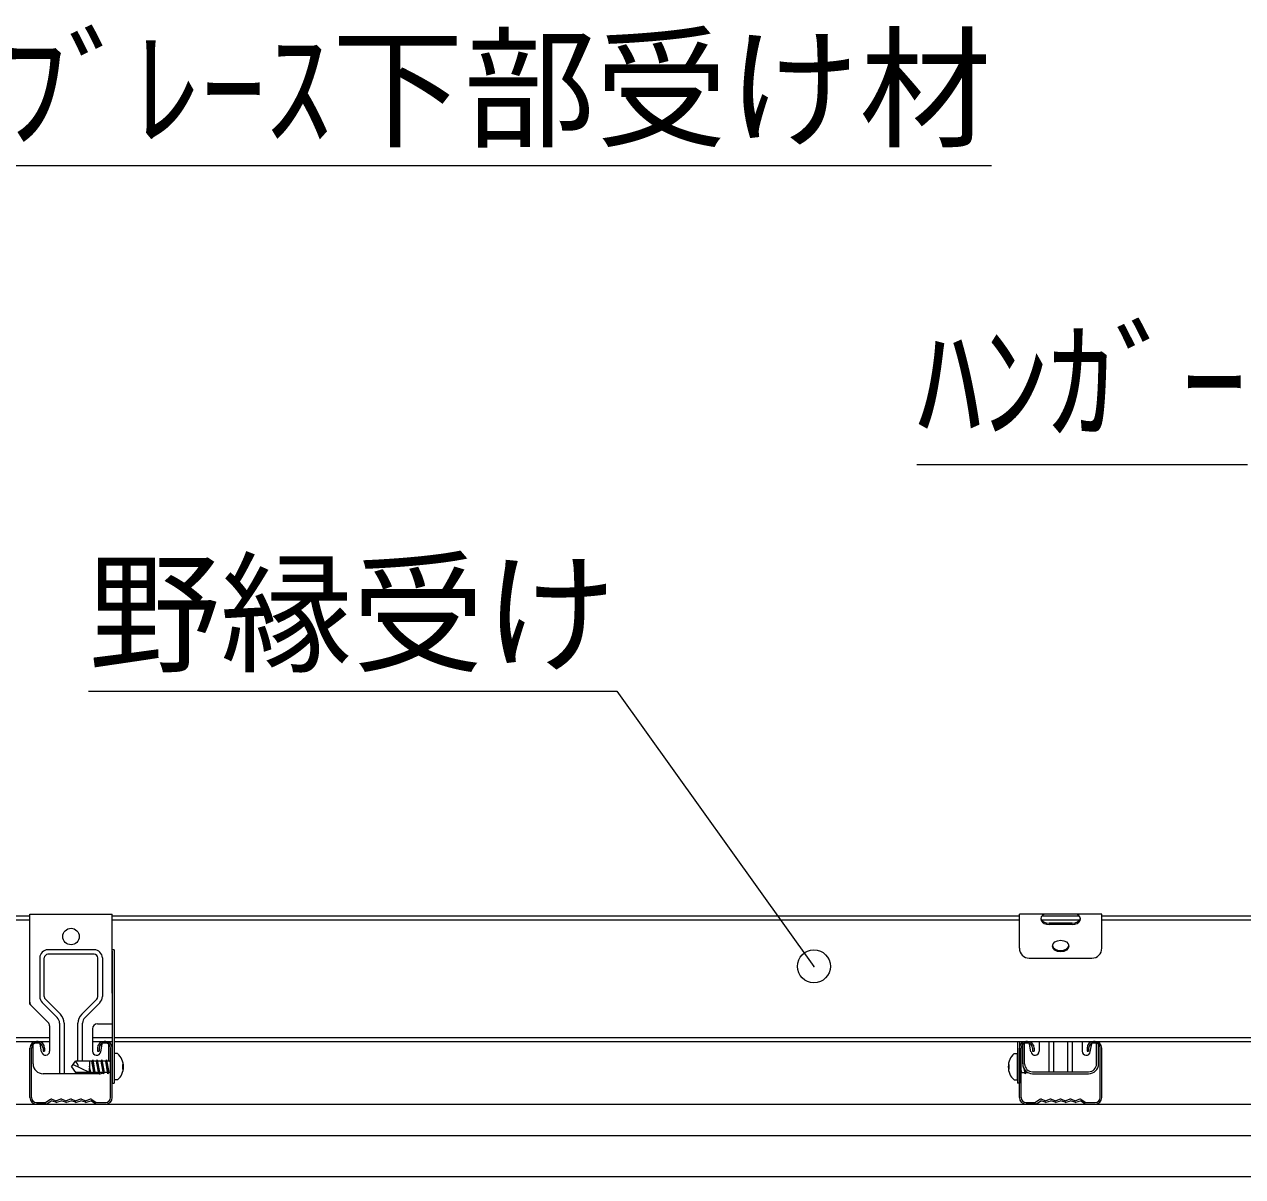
# Model space of a CAD drawing. Units: millimetres, scale not verified. Extents: x -1948 to 1948, y -1375 to 1375.
# Drawn here: x 1455.5 to 1640.2, y 610.5 to 785.1 of the extents above; entities that cross this region are included whole.
import ezdxf
from ezdxf.enums import TextEntityAlignment as Align

# ---------------------------------------------------------------- set-up
doc = ezdxf.new("R2010")
doc.units = ezdxf.units.MM
doc.header["$LTSCALE"] = 10
doc.header["$PDMODE"] = 32
doc.header["$PDSIZE"] = 5
for name, color, linetype, lineweight in [('1-4_野縁受け', 7, 'Continuous', 18), ('1-5_クリップ', 4, 'Continuous', 18), ('1-6_野縁', 6, 'Continuous', 18), ('1-7_石膏ボード', 5, 'Continuous', 18), ('1-8_文字', 4, 'Continuous', 18), ('1-9_ﾌﾞﾚｰｽ下部受け材', 7, 'Continuous', 18), ('1-C_ねじ', 4, 'Continuous', 18)]:
    doc.layers.add(name, color=color, linetype=linetype, lineweight=lineweight)
doc.styles.add('ＭＳ ゴシック', font='')
doc.styles.get('ＭＳ ゴシック').set_extended_font_data('MS Gothic')

msp = doc.modelspace()

# ---------------------------------------------------------------- linework, layer by layer
at = {"layer": '1-4_野縁受け', "color": 4}
for p, q in [((1456.34, 649.97), (1318.84, 649.97)), ((1456.34, 649.37), (1318.84, 649.37)), ((1606.34, 649.97), (1468.84, 649.97)), ((1606.34, 649.37), (1468.84, 649.37)), ((1615.46, 649.37), (1609.73, 649.37)), ((1615.45, 649.97), (1609.74, 649.97)), ((1681.34, 649.97), (1618.84, 649.97)), ((1681.34, 649.37), (1618.84, 649.37)), ((1330.64, 631.57), (1459.34, 631.57)), ((1465.84, 631.57), (1468.84, 631.57)), ((1469.14, 631.57), (1681.34, 631.57)), ((1330.64, 630.97), (1459.34, 630.97)), ((1465.84, 630.97), (1468.84, 630.97)), ((1469.14, 630.97), (1681.34, 630.97))]:
    msp.add_line(p, q, dxfattribs=at)
at = {"layer": '1-5_クリップ'}
for p, q in [((1456.34, 650.27), (1458.09, 650.27)), ((1456.34, 636.62), (1456.34, 650.27)), ((1456.34, 650.27), (1468.84, 650.27)), ((1467.09, 650.27), (1468.84, 650.27)), ((1468.84, 638.29), (1468.84, 650.27)), ((1608.09, 650.27), (1606.34, 650.27)), ((1606.34, 645.09), (1606.34, 650.27)), ((1618.84, 650.27), (1606.34, 650.27)), ((1618.84, 650.27), (1617.09, 650.27)), ((1618.84, 645.09), (1618.84, 650.27)), ((1614.34, 648.89), (1610.84, 648.89)), ((1614.34, 648.68), (1610.84, 648.68)), ((1466.09, 644.87), (1459.09, 644.87)), ((1469.14, 644.87), (1468.84, 644.87)), ((1469.14, 644.87), (1468.84, 644.87)), ((1469.14, 644.87), (1468.84, 644.87)), ((1468.84, 644.67), (1468.84, 624.62)), ((1469.14, 644.87), (1469.14, 624.62)), ((1457.84, 643.62), (1457.84, 637.76)), ((1458.54, 637.76), (1458.54, 643.62)), ((1466.09, 644.17), (1459.09, 644.17)), ((1466.64, 637.76), (1466.64, 643.62)), ((1467.34, 643.62), (1467.34, 637.76)), ((1607.84, 643.59), (1617.34, 643.59)), ((1460.97, 635.1), (1458.71, 637.37)), ((1464.22, 635.1), (1466.48, 637.37)), ((1459.12, 633.84), (1456.34, 636.62)), ((1460.48, 634.61), (1458.21, 636.87)), ((1464.71, 634.61), (1466.98, 636.87)), ((1460.84, 633.72), (1460.84, 626.07)), ((1461.54, 633.72), (1461.54, 626.07)), ((1463.64, 627.97), (1463.64, 633.72)), ((1464.34, 627.97), (1464.34, 633.72)), ((1466.59, 633.62), (1468.84, 633.62)), ((1459.34, 633.31), (1459.34, 629.62)), ((1465.84, 632.87), (1465.84, 629.62)), ((1456.84, 627.57), (1456.84, 630.87)), ((1468.34, 627.97), (1468.34, 630.87)), ((1606.04, 630.97), (1606.04, 624.62)), ((1606.34, 630.97), (1606.34, 624.62)), ((1606.84, 627.57), (1606.84, 630.87)), ((1607.14, 627.57), (1607.14, 630.87)), ((1609.34, 630.97), (1609.34, 629.62)), ((1610.84, 626.37), (1610.84, 630.97)), ((1611.54, 626.37), (1611.54, 630.97)), ((1613.64, 630.97), (1613.64, 626.37)), ((1614.34, 630.97), (1614.34, 626.37)), ((1615.84, 630.97), (1615.84, 629.62)), ((1618.04, 627.57), (1618.04, 630.87)), ((1618.34, 627.57), (1618.34, 630.87)), ((1459.34, 629.62), (1459.34, 629.49)), ((1465.84, 629.62), (1465.84, 629.49)), ((1609.34, 629.62), (1609.34, 629.49)), ((1615.84, 629.62), (1615.84, 629.49)), ((1466.84, 626.07), (1458.34, 626.07)), ((1463.64, 626.07), (1463.64, 626.27)), ((1464.34, 626.07), (1464.34, 626.27)), ((1608.34, 626.37), (1616.84, 626.37)), ((1608.34, 626.07), (1616.84, 626.07)), ((1468.84, 624.62), (1469.14, 624.62)), ((1606.34, 624.62), (1606.04, 624.62))]:
    msp.add_line(p, q, dxfattribs=at)
for points in [[(1458.1, 629.39), (1457.84, 630.87), (1456.84, 630.87)], [(1467.08, 629.39), (1467.35, 630.87), (1468.34, 630.87)], [(1608.1, 629.39), (1607.84, 630.87), (1606.84, 630.87)], [(1617.08, 629.39), (1617.35, 630.87), (1618.34, 630.87)]]:
    msp.add_lwpolyline(points, dxfattribs=at)
msp.add_circle((1462.59, 646.87), 1.25, dxfattribs=at)
for centre, radius, start, end in [((1459.09, 643.62), 1.25, 90, 180), ((1466.09, 643.62), 1.25, 0, 90), ((1607.84, 645.09), 1.5, 180, 270), ((1617.34, 645.09), 1.5, 270, 0), ((1459.09, 643.62), 0.55, 90, 180), ((1466.09, 643.62), 0.55, 0, 90), ((1459.09, 637.76), 1.25, 180, 225), ((1459.09, 637.76), 0.55, 180, 225), ((1466.09, 637.76), 0.55, 315, 0), ((1466.09, 637.76), 1.25, 315, 0), ((1457.09, 636.93), 0.75, 180, 225), ((1458.59, 633.31), 0.75, 0, 45), ((1459.59, 633.72), 1.25, 0, 45), ((1459.59, 633.72), 1.95, 0, 45), ((1465.59, 633.72), 1.95, 135, 180), ((1465.59, 633.72), 1.25, 135, 180), ((1466.59, 632.87), 0.75, 90, 180), ((1458.72, 629.49), 0.625, 190, 0), ((1466.47, 629.49), 0.625, 180, 350), ((1608.72, 629.49), 0.625, 190, 0), ((1616.47, 629.49), 0.625, 180, 350), ((1458.34, 627.57), 1.5, 180, 270), ((1466.84, 627.57), 1.5, 270, 294.6193), ((1608.34, 627.57), 1.5, 180, 270), ((1608.34, 627.57), 1.2, 180, 270), ((1616.84, 627.57), 1.5, 270, 0), ((1616.84, 627.57), 1.2, 270, 0)]:
    msp.add_arc(centre, radius, start, end, dxfattribs=at)
for centre, start_param, end_param in [((1610.84, 649.56), 2.19223, 4.712389), ((1614.34, 649.56), 4.712389, 7.232548), ((1610.84, 649.76), 3.257997, 4.712389), ((1614.34, 649.76), 4.712389, 6.166781), ((1612.59, 645.63), 3.257997, 6.166781)]:
    msp.add_ellipse(centre, major_axis=(1.25, 0), ratio=0.7, start_param=start_param, end_param=end_param, dxfattribs=at)
msp.add_ellipse((1612.59, 645.43), major_axis=(1.25, 0), ratio=0.7, dxfattribs=at)
at = {"layer": '1-6_野縁'}
for p, q in [((1456.34, 622.47), (1456.34, 629.97)), ((1456.59, 622.47), (1456.59, 629.97)), ((1457.59, 630.97), (1457.34, 630.97)), ((1457.59, 630.72), (1457.34, 630.72)), ((1458.34, 629.97), (1458.34, 629.47)), ((1458.59, 629.97), (1458.59, 629.47)), ((1466.59, 629.97), (1466.59, 629.47)), ((1466.84, 629.97), (1466.84, 629.47)), ((1467.84, 630.97), (1467.59, 630.97)), ((1467.84, 630.72), (1467.59, 630.72)), ((1468.59, 622.47), (1468.59, 629.97)), ((1468.84, 622.47), (1468.84, 629.97)), ((1606.34, 622.47), (1606.34, 629.97)), ((1606.59, 622.47), (1606.59, 629.97)), ((1607.59, 630.97), (1607.34, 630.97)), ((1607.59, 630.72), (1607.34, 630.72)), ((1608.34, 629.97), (1608.34, 629.47)), ((1608.59, 629.97), (1608.59, 629.47)), ((1616.59, 629.97), (1616.59, 629.47)), ((1616.84, 629.97), (1616.84, 629.47)), ((1617.84, 630.97), (1617.59, 630.97)), ((1617.84, 630.72), (1617.59, 630.72)), ((1618.59, 622.47), (1618.59, 629.97)), ((1618.84, 622.47), (1618.84, 629.97)), ((1458.34, 629.47), (1458.59, 629.47)), ((1466.59, 629.47), (1466.84, 629.47)), ((1608.34, 629.47), (1608.59, 629.47)), ((1616.59, 629.47), (1616.84, 629.47)), ((1457.34, 621.72), (1458.77, 621.72)), ((1458.77, 621.47), (1457.34, 621.47)), ((1459.46, 622.18), (1458.77, 621.72)), ((1458.91, 621.51), (1459.59, 621.97)), ((1460.27, 621.75), (1459.59, 621.97)), ((1459.67, 622.21), (1460.34, 621.98)), ((1461.02, 622.21), (1460.34, 621.98)), ((1460.42, 621.75), (1461.09, 621.97)), ((1461.77, 621.75), (1461.09, 621.97)), ((1461.17, 622.21), (1461.84, 621.98)), ((1462.52, 622.21), (1461.84, 621.98)), ((1461.92, 621.75), (1462.59, 621.97)), ((1463.27, 621.75), (1462.59, 621.97)), ((1462.67, 622.21), (1463.34, 621.98)), ((1464.02, 622.21), (1463.34, 621.98)), ((1463.42, 621.75), (1464.09, 621.97)), ((1464.77, 621.75), (1464.09, 621.97)), ((1464.17, 622.21), (1464.84, 621.98)), ((1465.52, 622.21), (1464.84, 621.98)), ((1464.92, 621.75), (1465.59, 621.97)), ((1466.28, 621.51), (1465.59, 621.97)), ((1465.73, 622.18), (1466.42, 621.72)), ((1466.42, 621.72), (1467.84, 621.72)), ((1466.42, 621.72), (1467.84, 621.72)), ((1466.42, 621.47), (1467.84, 621.47)), ((1607.34, 621.72), (1608.77, 621.72)), ((1608.77, 621.47), (1607.34, 621.47)), ((1609.46, 622.18), (1608.77, 621.72)), ((1608.91, 621.51), (1609.59, 621.97)), ((1610.27, 621.75), (1609.59, 621.97)), ((1609.67, 622.21), (1610.34, 621.98)), ((1611.02, 622.21), (1610.34, 621.98)), ((1610.42, 621.75), (1611.09, 621.97)), ((1611.77, 621.75), (1611.09, 621.97)), ((1611.17, 622.21), (1611.84, 621.98)), ((1612.52, 622.21), (1611.84, 621.98)), ((1611.92, 621.75), (1612.59, 621.97)), ((1613.27, 621.75), (1612.59, 621.97)), ((1612.67, 622.21), (1613.34, 621.98)), ((1614.02, 622.21), (1613.34, 621.98)), ((1613.42, 621.75), (1614.09, 621.97)), ((1614.77, 621.75), (1614.09, 621.97)), ((1614.17, 622.21), (1614.84, 621.98)), ((1615.52, 622.21), (1614.84, 621.98)), ((1614.92, 621.75), (1615.59, 621.97)), ((1616.28, 621.51), (1615.59, 621.97)), ((1615.73, 622.18), (1616.42, 621.72)), ((1616.42, 621.72), (1617.84, 621.72)), ((1616.42, 621.72), (1617.84, 621.72)), ((1616.42, 621.47), (1617.84, 621.47))]:
    msp.add_line(p, q, dxfattribs=at)
for centre, radius, start, end in [((1457.34, 629.97), 1, 90, 180), ((1457.34, 629.97), 0.75, 90, 180), ((1457.59, 629.97), 1, 0, 90), ((1457.59, 629.97), 0.75, 0, 90), ((1467.59, 629.97), 1, 90, 180), ((1467.59, 629.97), 0.75, 90, 180), ((1467.84, 629.97), 1, 0, 90), ((1467.84, 629.97), 0.75, 0, 90), ((1607.34, 629.97), 1, 90, 180), ((1607.34, 629.97), 0.75, 90, 180), ((1607.59, 629.97), 1, 0, 90), ((1607.59, 629.97), 0.75, 0, 90), ((1617.59, 629.97), 1, 90, 180), ((1617.59, 629.97), 0.75, 90, 180), ((1617.84, 629.97), 1, 0, 90), ((1617.84, 629.97), 0.75, 0, 90), ((1457.34, 622.47), 1, 180, 270), ((1457.34, 622.47), 0.75, 180, 270), ((1467.84, 622.47), 1, 270, 0), ((1467.84, 622.47), 0.75, 270, 0), ((1607.34, 622.47), 1, 180, 270), ((1607.34, 622.47), 0.75, 180, 270), ((1617.84, 622.47), 1, 270, 0), ((1617.84, 622.47), 0.75, 270, 0), ((1458.77, 621.72), 0.25, 270, 303.6901), ((1459.59, 621.97), 0.25, 71.565, 123.6901), ((1460.34, 621.98), 0.25, 251.5651, 288.435), ((1461.09, 621.97), 0.25, 71.565, 108.435), ((1461.84, 621.98), 0.25, 251.5651, 288.435), ((1462.59, 621.97), 0.25, 71.565, 108.435), ((1463.34, 621.98), 0.25, 251.5651, 288.435), ((1464.09, 621.97), 0.25, 71.565, 108.435), ((1464.84, 621.98), 0.25, 251.5651, 288.435), ((1465.59, 621.97), 0.25, 56.3099, 108.435), ((1466.42, 621.72), 0.25, 236.3099, 270), ((1608.77, 621.72), 0.25, 270, 303.6901), ((1609.59, 621.97), 0.25, 71.565, 123.6901), ((1610.34, 621.98), 0.25, 251.5651, 288.435), ((1611.09, 621.97), 0.25, 71.565, 108.435), ((1611.84, 621.98), 0.25, 251.5651, 288.435), ((1612.59, 621.97), 0.25, 71.565, 108.435), ((1613.34, 621.98), 0.25, 251.5651, 288.435), ((1614.09, 621.97), 0.25, 71.565, 108.435), ((1614.84, 621.98), 0.25, 251.5651, 288.435), ((1615.59, 621.97), 0.25, 56.3099, 108.435), ((1616.42, 621.72), 0.25, 236.3099, 270)]:
    msp.add_arc(centre, radius, start, end, dxfattribs=at)
at = {"layer": '1-7_石膏ボード', "color": 3}
for p, q in [((750.09, 621.47), (1725.09, 621.47)), ((750.09, 616.72), (1725.09, 616.72)), ((750.09, 610.47), (1725.09, 610.47))]:
    msp.add_line(p, q, dxfattribs=at)
at = {"layer": '1-8_文字'}
for p, q in [((1590.81, 718.44), (1640.93, 718.44)), ((1465.23, 684.07), (1545.31, 684.07))]:
    msp.add_line(p, q, dxfattribs=at)
msp.add_lwpolyline([(1602.12, 763.69), (1452.12, 763.69), (1251.24, 668.97)], dxfattribs=at)
at = {"layer": '1-9_ﾌﾞﾚｰｽ下部受け材', "color": 4}
msp.add_line((1545.31, 684.07), (1575.2, 642.35), dxfattribs=at)
msp.add_point((1575.2, 642.35), dxfattribs=at)
at = {"layer": '1-C_ねじ'}
for p, q in [((1462.64, 627.12), (1463.24, 627.97)), ((1465.74, 627.97), (1463.24, 627.97)), ((1465.39, 627.97), (1465.39, 626.07)), ((1466.09, 626.07), (1465.92, 628.17)), ((1466.44, 627.97), (1465.96, 627.97)), ((1466.79, 626.07), (1466.62, 628.17)), ((1467.14, 627.97), (1466.66, 627.97)), ((1467.49, 626.07), (1467.32, 628.17)), ((1467.84, 627.97), (1467.36, 627.97)), ((1468.19, 626.07), (1468.02, 628.17)), ((1468.54, 627.97), (1468.06, 627.97)), ((1468.54, 627.97), (1468.59, 628.03)), ((1468.59, 627.7), (1468.54, 627.97)), ((1469.14, 629.12), (1469.14, 625.12)), ((1469.64, 629.12), (1469.14, 629.12)), ((1605.54, 629.12), (1606.04, 629.12)), ((1606.04, 625.12), (1606.04, 629.12)), ((1462.64, 627.12), (1463.24, 626.27)), ((1465.39, 626.27), (1462.87, 627.45)), ((1465.39, 626.27), (1463.24, 626.27)), ((1465.57, 626.27), (1465.39, 627.22)), ((1465.39, 626.07), (1465.39, 626.9)), ((1466.06, 626.27), (1465.57, 626.27)), ((1466.27, 626.27), (1466.09, 626.07)), ((1466.76, 626.27), (1466.27, 626.27)), ((1467.46, 626.27), (1466.97, 626.27)), ((1468.16, 626.27), (1467.67, 626.27)), ((1468.59, 626.27), (1468.37, 626.27)), ((1470.39, 627.49), (1470.39, 626.74)), ((1470.52, 627.49), (1470.39, 627.49)), ((1470.52, 626.74), (1470.39, 626.74)), ((1604.67, 627.49), (1604.79, 627.49)), ((1604.67, 626.74), (1604.79, 626.74)), ((1604.79, 626.74), (1604.79, 627.49)), ((1606.64, 626.27), (1607.13, 626.27)), ((1607.02, 626.86), (1607.17, 626.07)), ((1607.12, 626.71), (1607.17, 626.07)), ((1607.34, 626.27), (1607.17, 626.07)), ((1607.3, 626.49), (1607.34, 626.27)), ((1607.34, 626.27), (1607.6, 626.27)), ((1469.64, 625.12), (1469.14, 625.12)), ((1605.54, 625.12), (1606.04, 625.12))]:
    msp.add_line(p, q, dxfattribs=at)
for points in [[(1466.09, 626.07), (1465.74, 627.97), (1465.92, 628.17)], [(1466.09, 626.07), (1466.27, 626.27), (1465.92, 628.17)], [(1466.79, 626.07), (1466.44, 627.97), (1466.62, 628.17)], [(1466.79, 626.07), (1466.97, 626.27), (1466.62, 628.17)], [(1467.49, 626.07), (1467.14, 627.97), (1467.32, 628.17)], [(1467.49, 626.07), (1467.67, 626.27), (1467.32, 628.17)], [(1468.19, 626.07), (1467.84, 627.97), (1468.02, 628.17)], [(1468.19, 626.07), (1468.37, 626.27), (1468.02, 628.17)], [(1465.57, 626.27), (1465.39, 626.07), (1465.57, 626.27)], [(1606.59, 626.54), (1606.64, 626.27), (1606.59, 626.21)]]:
    msp.add_lwpolyline(points, dxfattribs=at)
for centre, radius, start, end in [((1462.64, 627.12), 1.04, 357.1862, 55), ((1467.87, 627.12), 2.67, 311.5445, 48.4555), ((1607.32, 627.12), 2.67, 131.5445, 228.4555)]:
    msp.add_arc(centre, radius, start, end, dxfattribs=at)

# ---------------------------------------------------------------- texts
at = {"layer": '1-8_文字', "style": 'ＭＳ ゴシック'}
for s, p in [('ﾌﾞﾚｰｽ下部受け材', (1452.12, 763.69)), ('ﾊﾝｶﾞｰ', (1590.81, 719.27)), ('野縁受け', (1465.23, 684.11))]:
    msp.add_text(s, height=14.66, dxfattribs=at).set_placement(p, align=Align.BOTTOM_LEFT)

doc.saveas('drawing.dxf')
